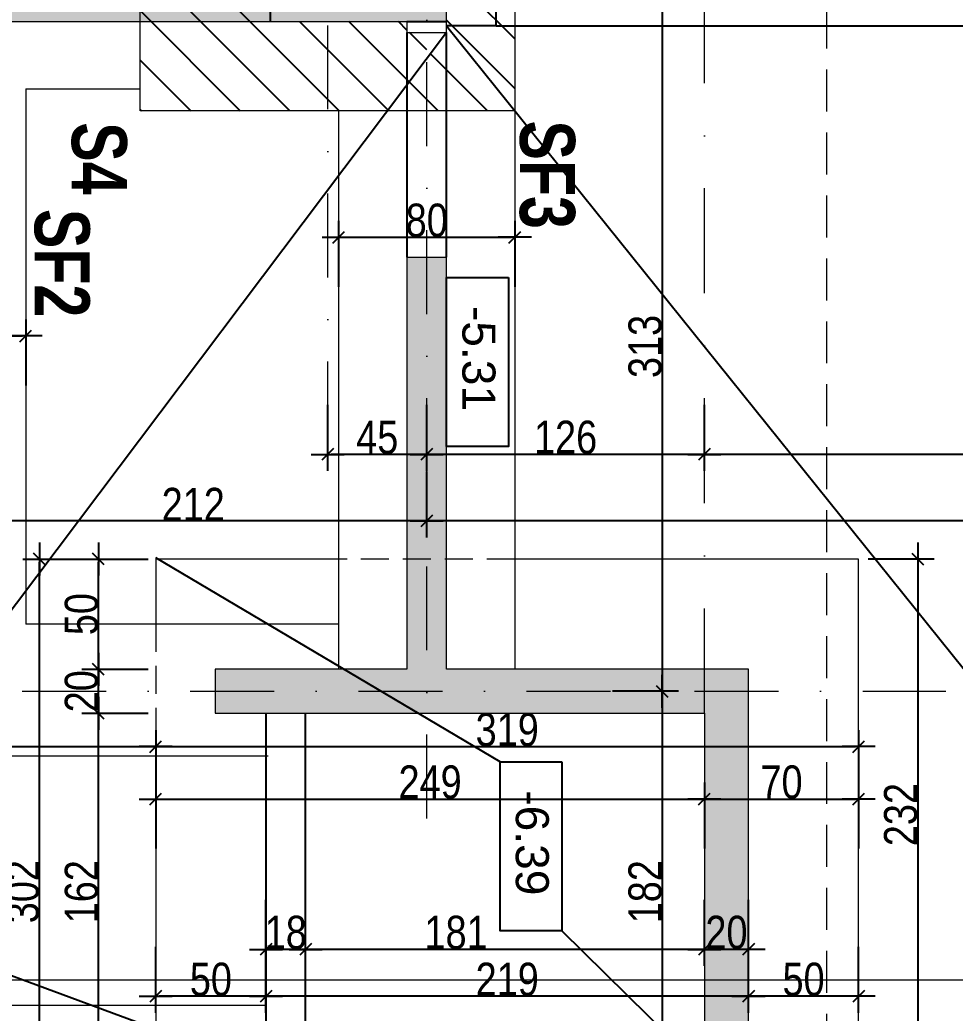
# Model space of a CAD drawing. Header units: centimetres. Extents: x -4990 to 114398, y -61489 to -12305.
# Drawn here: x 65572.7 to 65997.2, y -19678 to -19227.1 of the extents above; entities that cross this region are included whole.
import ezdxf

# ---------------------------------------------------------------- set-up
doc = ezdxf.new("R2010")
doc.units = ezdxf.units.CM
doc.header["$LTSCALE"] = 0.5
for name, pattern in [('CACHEX2', [19.05, 12.7, -6.35]), ('TIRETPT2', [12.7, 6.35, -3.175, 0, -3.175]), ('TIRETPTX2', [50.8, 25.4, -12.7, 0, -12.7])]:
    doc.linetypes.add(name, pattern=pattern)
doc.layers.get('DEFPOINTS').update_dxf_attribs({"linetype": 'CONTINUOUS'})
for name, color, linetype in [('01_cote_gen', 4, 'CONTINUOUS'), ('01_linteaux', 2, 'CONTINUOUS'), ('01_poch_murs', 253, 'CONTINUOUS'), ('01_poch_poteaux', 250, 'CONTINUOUS'), ('01_poch_Semelles', 253, 'CONTINUOUS'), ('01_texte', 230, 'CONTINUOUS'), ('AA_COTES', 2, 'CONTINUOUS')]:
    doc.layers.add(name, color=color, linetype=linetype)
for name, color, linetype, lineweight in [('01_murs_coup', 5, 'CONTINUOUS', 60), ('01_sem', 42, 'CONTINUOUS', 15), ('01_tram_axes', 2, 'TIRETPTX2', 9)]:
    doc.layers.add(name, color=color, linetype=linetype, lineweight=lineweight)
doc.styles.add('ARIAL', font='arial.ttf')
doc.styles.add('impact', font='impact.ttf')
doc.styles.add('STYLE2', font='ARIALN.TTF')
doc.dimstyles.new('JB50', dxfattribs={"dimscale": 0.1, "dimtxt": 150, "dimasz": 15, "dimexe": 0.1, "dimexo": 0.1, "dimgap": 0.09, "dimtad": 1, "dimdec": 1, "dimdsep": 46, "dimtxsty": 'STYLE2', "dimblk1": 'BOND_G', "dimblk2": 'BOND_D', "dimsah": 1, "dimcen": 1.5, "dimdle": 0.01, "dimse1": 1, "dimse2": 1, "dimclrd": 4, "dimclre": 2, "dimclrt": 6, "dimazin": 2, "dimtfac": 2.333333, "dimtdec": 1, "dimtix": 1, "dimtmove": 2, "dimatfit": 3, "dimldrblk": 'BOND_G', "dimfxl": 1, "dimtolj": 1, "dimtzin": 0, "dimarcsym": 0})

# ---------------------------------------------------------------- blocks, each defined once
blk = doc.blocks.new('BOND_G')
at = {"layer": 'AA_COTES', "color": 0}
for p, q in [((0, -5), (0, 15)), ((5, 0), (-5, 0)), ((1.77, 1.77), (-1.77, -1.77))]:
    blk.add_line(p, q, dxfattribs=at)
blk = doc.blocks.new('BOND_D')
at = {"layer": 'AA_COTES', "color": 0}
for p, q in [((0, 5), (0, -15)), ((5, 0), (-5, 0)), ((-1.77, -1.77), (1.77, 1.77))]:
    blk.add_line(p, q, dxfattribs=at)
blk = doc.blocks.new('*D1147')
at = {"layer": '01_cote_gen', "color": 4, "lineweight": -2, "transparency": 16777216}
blk.add_line((65864.2, -19220.36), (65864.2, -19530.36), dxfattribs=at)
at = {"layer": 'DEFPOINTS', "color": 0, "transparency": 16777216}
for p in [(65841.7, -19218.86), (65841.7, -19531.86), (65864.2, -19531.86)]:
    blk.add_point(p, dxfattribs=at)
at = {"layer": '01_cote_gen', "color": 4, "lineweight": -2, "transparency": 16777216, "xscale": 1.5, "yscale": 1.5, "zscale": 1.5}
for name, p, rotation in [('BOND_G', (65864.2, -19218.86), 90), ('BOND_D', (65864.2, -19531.86), 270)]:
    blk.add_blockref(name, p, dxfattribs=dict(at, rotation=rotation))
at = {"layer": '01_cote_gen', "color": 6, "transparency": 16777216, "insert": (65856.53, -19375.36), "char_height": 15, "attachment_point": 5, "rotation": 90, "style": 'STYLE2'}
blk.add_mtext('\\A1;313', dxfattribs=at)
blk = doc.blocks.new('*D1148')
at = {"layer": '01_cote_gen', "color": 4, "lineweight": -2, "transparency": 16777216}
blk.add_line((65864.2, -19533.36), (65864.2, -19712.36), dxfattribs=at)
at = {"layer": 'DEFPOINTS', "color": 0, "transparency": 16777216}
for p in [(65841.7, -19531.86), (65814.3, -19713.86), (65864.2, -19713.86)]:
    blk.add_point(p, dxfattribs=at)
at = {"layer": '01_cote_gen', "color": 4, "lineweight": -2, "transparency": 16777216, "xscale": 1.5, "yscale": 1.5, "zscale": 1.5}
for name, p, rotation in [('BOND_G', (65864.2, -19531.86), 90), ('BOND_D', (65864.2, -19713.86), 270)]:
    blk.add_blockref(name, p, dxfattribs=dict(at, rotation=rotation))
at = {"layer": '01_cote_gen', "color": 6, "transparency": 16777216, "insert": (65856.53, -19622.86), "char_height": 15, "attachment_point": 5, "rotation": 90, "style": 'STYLE2'}
blk.add_mtext('\\A1;182', dxfattribs=at)
blk = doc.blocks.new('*D1177')
at = {"layer": '01_cote_gen', "color": 4, "lineweight": -2, "transparency": 16777216}
blk.add_line((65755.9, -19424.33), (65713.95, -19424.33), dxfattribs=at)
at = {"layer": 'DEFPOINTS', "color": 0, "transparency": 16777216}
for p in [(65712.45, -19403.69), (65757.4, -19403.69), (65712.45, -19424.33)]:
    blk.add_point(p, dxfattribs=at)
at = {"layer": '01_cote_gen', "color": 4, "lineweight": -2, "transparency": 16777216, "xscale": 1.5, "yscale": 1.5, "zscale": 1.5, "rotation": 180}
blk.add_blockref('BOND_D', (65712.45, -19424.33), dxfattribs=at)
at = {"layer": '01_cote_gen', "color": 4, "lineweight": -2, "transparency": 16777216, "xscale": 1.5, "yscale": 1.5, "zscale": 1.5}
blk.add_blockref('BOND_G', (65757.4, -19424.33), dxfattribs=at)
at = {"layer": '01_cote_gen', "color": 6, "transparency": 16777216, "insert": (65734.92, -19416.69), "char_height": 15, "attachment_point": 5, "style": 'STYLE2'}
blk.add_mtext('\\A1;45', dxfattribs=at)
blk = doc.blocks.new('*D1181')
at = {"layer": '01_cote_gen', "color": 4, "lineweight": -2, "transparency": 16777216}
blk.add_line((65755.9, -19454.58), (65546.9, -19454.58), dxfattribs=at)
at = {"layer": 'DEFPOINTS', "color": 0, "transparency": 16777216}
for p in [(65545.4, -19454.58), (65757.4, -19470.82), (65545.4, -19589.58)]:
    blk.add_point(p, dxfattribs=at)
at = {"layer": '01_cote_gen', "color": 4, "lineweight": -2, "transparency": 16777216, "xscale": 1.5, "yscale": 1.5, "zscale": 1.5, "rotation": 180}
blk.add_blockref('BOND_D', (65545.4, -19454.58), dxfattribs=at)
at = {"layer": '01_cote_gen', "color": 4, "lineweight": -2, "transparency": 16777216, "xscale": 1.5, "yscale": 1.5, "zscale": 1.5}
blk.add_blockref('BOND_G', (65757.4, -19454.58), dxfattribs=at)
at = {"layer": '01_cote_gen', "color": 6, "transparency": 16777216, "insert": (65651.4, -19447.04), "char_height": 15, "attachment_point": 5, "style": 'STYLE2'}
blk.add_mtext('\\A1;212', dxfattribs=at)
blk = doc.blocks.new('*D1182')
at = {"layer": '01_cote_gen', "color": 4, "lineweight": -2, "transparency": 16777216}
blk.add_line((65881.91, -19424.33), (65758.9, -19424.33), dxfattribs=at)
at = {"layer": 'DEFPOINTS', "color": 0, "transparency": 16777216}
for p in [(65883.41, -19411.91), (65757.4, -19424.33), (65757.4, -19452.52)]:
    blk.add_point(p, dxfattribs=at)
at = {"layer": '01_cote_gen', "color": 4, "lineweight": -2, "transparency": 16777216, "xscale": 1.5, "yscale": 1.5, "zscale": 1.5, "rotation": 180}
blk.add_blockref('BOND_D', (65757.4, -19424.33), dxfattribs=at)
at = {"layer": '01_cote_gen', "color": 4, "lineweight": -2, "transparency": 16777216, "xscale": 1.5, "yscale": 1.5, "zscale": 1.5}
blk.add_blockref('BOND_G', (65883.41, -19424.33), dxfattribs=at)
at = {"layer": '01_cote_gen', "color": 6, "transparency": 16777216, "insert": (65820.4, -19416.66), "char_height": 15, "attachment_point": 5, "style": 'STYLE2'}
blk.add_mtext('\\A1;126', dxfattribs=at)
blk = doc.blocks.new('*D1183')
at = {"layer": '01_cote_gen', "color": 4, "lineweight": -2, "transparency": 16777216}
blk.add_line((66322.41, -19424.33), (65884.91, -19424.33), dxfattribs=at)
at = {"layer": 'DEFPOINTS', "color": 0, "transparency": 16777216}
for p in [(65883.41, -19400.38), (66323.91, -19400.38), (65883.41, -19424.33)]:
    blk.add_point(p, dxfattribs=at)
at = {"layer": '01_cote_gen', "color": 4, "lineweight": -2, "transparency": 16777216, "xscale": 1.5, "yscale": 1.5, "zscale": 1.5, "rotation": 180}
blk.add_blockref('BOND_D', (65883.41, -19424.33), dxfattribs=at)
at = {"layer": '01_cote_gen', "color": 4, "lineweight": -2, "transparency": 16777216, "xscale": 1.5, "yscale": 1.5, "zscale": 1.5}
blk.add_blockref('BOND_G', (66323.91, -19424.33), dxfattribs=at)
at = {"layer": '01_cote_gen', "color": 6, "transparency": 16777216, "insert": (66103.66, -19416.66), "char_height": 15, "attachment_point": 5, "style": 'STYLE2'}
blk.add_mtext('\\A1;440.5', dxfattribs=at)
blk = doc.blocks.new('*D1184')
at = {"layer": '01_cote_gen', "color": 4, "lineweight": -2, "transparency": 16777216}
blk.add_line((66322.41, -19454.58), (65758.9, -19454.58), dxfattribs=at)
at = {"layer": 'DEFPOINTS', "color": 0, "transparency": 16777216}
for p in [(65757.4, -19401.83), (66323.91, -19401.83), (65757.4, -19454.58)]:
    blk.add_point(p, dxfattribs=at)
at = {"layer": '01_cote_gen', "color": 4, "lineweight": -2, "transparency": 16777216, "xscale": 1.5, "yscale": 1.5, "zscale": 1.5, "rotation": 180}
blk.add_blockref('BOND_D', (65757.4, -19454.58), dxfattribs=at)
at = {"layer": '01_cote_gen', "color": 4, "lineweight": -2, "transparency": 16777216, "xscale": 1.5, "yscale": 1.5, "zscale": 1.5}
blk.add_blockref('BOND_G', (66323.91, -19454.58), dxfattribs=at)
at = {"layer": '01_cote_gen', "color": 6, "transparency": 16777216, "insert": (66040.65, -19446.91), "char_height": 15, "attachment_point": 5, "style": 'STYLE2'}
blk.add_mtext('\\A1;566.5', dxfattribs=at)
blk = doc.blocks.new('*D1197')
at = {"layer": '01_cote_gen', "color": 4, "lineweight": -2, "transparency": 16777216}
blk.add_line((65901.91, -19649.04), (65884.91, -19649.04), dxfattribs=at)
at = {"layer": 'DEFPOINTS', "color": 0, "transparency": 16777216}
for p in [(65883.41, -19649.04), (65883.41, -19649.79), (65903.41, -19649.79)]:
    blk.add_point(p, dxfattribs=at)
at = {"layer": '01_cote_gen', "color": 4, "lineweight": -2, "transparency": 16777216, "xscale": 1.5, "yscale": 1.5, "zscale": 1.5, "rotation": 180}
blk.add_blockref('BOND_D', (65883.41, -19649.04), dxfattribs=at)
at = {"layer": '01_cote_gen', "color": 4, "lineweight": -2, "transparency": 16777216, "xscale": 1.5, "yscale": 1.5, "zscale": 1.5}
blk.add_blockref('BOND_G', (65903.41, -19649.04), dxfattribs=at)
at = {"layer": '01_cote_gen', "color": 6, "transparency": 16777216, "insert": (65893.41, -19641.37), "char_height": 15, "attachment_point": 5, "style": 'STYLE2'}
blk.add_mtext('\\A1;20', dxfattribs=at)
blk = doc.blocks.new('*D1198')
at = {"layer": '01_cote_gen', "color": 4, "lineweight": -2, "transparency": 16777216}
blk.add_line((65881.91, -19649.04), (65703.91, -19649.04), dxfattribs=at)
at = {"layer": 'DEFPOINTS', "color": 0, "transparency": 16777216}
for p in [(65702.41, -19626.54), (65883.41, -19626.54), (65702.41, -19649.04)]:
    blk.add_point(p, dxfattribs=at)
at = {"layer": '01_cote_gen', "color": 4, "lineweight": -2, "transparency": 16777216, "xscale": 1.5, "yscale": 1.5, "zscale": 1.5, "rotation": 180}
blk.add_blockref('BOND_D', (65702.41, -19649.04), dxfattribs=at)
at = {"layer": '01_cote_gen', "color": 4, "lineweight": -2, "transparency": 16777216, "xscale": 1.5, "yscale": 1.5, "zscale": 1.5}
blk.add_blockref('BOND_G', (65883.41, -19649.04), dxfattribs=at)
at = {"layer": '01_cote_gen', "color": 6, "transparency": 16777216, "insert": (65770.7, -19641.37), "char_height": 15, "attachment_point": 5, "style": 'STYLE2'}
blk.add_mtext('\\A1;181', dxfattribs=at)
blk = doc.blocks.new('*D1199')
at = {"layer": '01_cote_gen', "color": 4, "lineweight": -2, "transparency": 16777216}
blk.add_line((65700.91, -19649.04), (65685.91, -19649.04), dxfattribs=at)
at = {"layer": 'DEFPOINTS', "color": 0, "transparency": 16777216}
for p in [(65684.41, -19626.54), (65702.41, -19626.54), (65684.41, -19649.04)]:
    blk.add_point(p, dxfattribs=at)
at = {"layer": '01_cote_gen', "color": 4, "lineweight": -2, "transparency": 16777216, "xscale": 1.5, "yscale": 1.5, "zscale": 1.5, "rotation": 180}
blk.add_blockref('BOND_D', (65684.41, -19649.04), dxfattribs=at)
at = {"layer": '01_cote_gen', "color": 4, "lineweight": -2, "transparency": 16777216, "xscale": 1.5, "yscale": 1.5, "zscale": 1.5}
blk.add_blockref('BOND_G', (65702.41, -19649.04), dxfattribs=at)
at = {"layer": '01_cote_gen', "color": 6, "transparency": 16777216, "insert": (65693.41, -19641.37), "char_height": 15, "attachment_point": 5, "style": 'STYLE2'}
blk.add_mtext('\\A1;18', dxfattribs=at)
blk = doc.blocks.new('*D1200')
at = {"layer": '01_cote_gen', "color": 4, "lineweight": -2, "transparency": 16777216}
blk.add_line((65901.91, -19670.35), (65685.91, -19670.35), dxfattribs=at)
at = {"layer": 'DEFPOINTS', "color": 0, "transparency": 16777216}
for p in [(65903.41, -19662.91), (65684.41, -19667), (65684.41, -19670.35)]:
    blk.add_point(p, dxfattribs=at)
at = {"layer": '01_cote_gen', "color": 4, "lineweight": -2, "transparency": 16777216, "xscale": 1.5, "yscale": 1.5, "zscale": 1.5, "rotation": 180}
blk.add_blockref('BOND_D', (65684.41, -19670.35), dxfattribs=at)
at = {"layer": '01_cote_gen', "color": 4, "lineweight": -2, "transparency": 16777216, "xscale": 1.5, "yscale": 1.5, "zscale": 1.5}
blk.add_blockref('BOND_G', (65903.41, -19670.35), dxfattribs=at)
at = {"layer": '01_cote_gen', "color": 6, "transparency": 16777216, "insert": (65793.91, -19662.68), "char_height": 15, "attachment_point": 5, "style": 'STYLE2'}
blk.add_mtext('\\A1;219', dxfattribs=at)
blk = doc.blocks.new('*D1201')
at = {"layer": '01_cote_gen', "color": 4, "lineweight": -2, "transparency": 16777216}
blk.add_line((65682.91, -19670.35), (65635.91, -19670.35), dxfattribs=at)
at = {"layer": 'DEFPOINTS', "color": 0, "transparency": 16777216}
for p in [(65634.41, -19662.85), (65684.41, -19662.85), (65634.41, -19670.35)]:
    blk.add_point(p, dxfattribs=at)
at = {"layer": '01_cote_gen', "color": 4, "lineweight": -2, "transparency": 16777216, "xscale": 1.5, "yscale": 1.5, "zscale": 1.5, "rotation": 180}
blk.add_blockref('BOND_D', (65634.41, -19670.35), dxfattribs=at)
at = {"layer": '01_cote_gen', "color": 4, "lineweight": -2, "transparency": 16777216, "xscale": 1.5, "yscale": 1.5, "zscale": 1.5}
blk.add_blockref('BOND_G', (65684.41, -19670.35), dxfattribs=at)
at = {"layer": '01_cote_gen', "color": 6, "transparency": 16777216, "insert": (65659.41, -19662.68), "char_height": 15, "attachment_point": 5, "style": 'STYLE2'}
blk.add_mtext('\\A1;50', dxfattribs=at)
blk = doc.blocks.new('*D1202')
at = {"layer": '01_cote_gen', "color": 4, "lineweight": -2, "transparency": 16777216}
blk.add_line((65951.91, -19670.35), (65904.91, -19670.35), dxfattribs=at)
at = {"layer": 'DEFPOINTS', "color": 0, "transparency": 16777216}
for p in [(65903.41, -19662.85), (65903.41, -19670.35), (65953.41, -19670.35)]:
    blk.add_point(p, dxfattribs=at)
at = {"layer": '01_cote_gen', "color": 4, "lineweight": -2, "transparency": 16777216, "xscale": 1.5, "yscale": 1.5, "zscale": 1.5, "rotation": 180}
blk.add_blockref('BOND_D', (65903.41, -19670.35), dxfattribs=at)
at = {"layer": '01_cote_gen', "color": 4, "lineweight": -2, "transparency": 16777216, "xscale": 1.5, "yscale": 1.5, "zscale": 1.5}
blk.add_blockref('BOND_G', (65953.41, -19670.35), dxfattribs=at)
at = {"layer": '01_cote_gen', "color": 6, "transparency": 16777216, "insert": (65928.41, -19662.68), "char_height": 15, "attachment_point": 5, "style": 'STYLE2'}
blk.add_mtext('\\A1;50', dxfattribs=at)
blk = doc.blocks.new('*D1203')
at = {"layer": '01_cote_gen', "color": 4, "lineweight": -2, "transparency": 16777216}
blk.add_line((65884.91, -19580.8), (65951.91, -19580.8), dxfattribs=at)
at = {"layer": 'DEFPOINTS', "color": 0, "transparency": 16777216}
for p in [(65883.41, -19577.24), (65953.41, -19577.24), (65953.41, -19580.8)]:
    blk.add_point(p, dxfattribs=at)
at = {"layer": '01_cote_gen', "color": 4, "lineweight": -2, "transparency": 16777216, "xscale": 1.5, "yscale": 1.5, "zscale": 1.5, "rotation": 180}
blk.add_blockref('BOND_G', (65883.41, -19580.8), dxfattribs=at)
at = {"layer": '01_cote_gen', "color": 4, "lineweight": -2, "transparency": 16777216, "xscale": 1.5, "yscale": 1.5, "zscale": 1.5}
blk.add_blockref('BOND_D', (65953.41, -19580.8), dxfattribs=at)
at = {"layer": '01_cote_gen', "color": 6, "transparency": 16777216, "insert": (65918.41, -19573.14), "char_height": 15, "attachment_point": 5, "style": 'STYLE2'}
blk.add_mtext('\\A1;70', dxfattribs=at)
blk = doc.blocks.new('*D1204')
at = {"layer": '01_cote_gen', "color": 4, "lineweight": -2, "transparency": 16777216}
blk.add_line((65635.91, -19580.8), (65881.91, -19580.8), dxfattribs=at)
at = {"layer": 'DEFPOINTS', "color": 0, "transparency": 16777216}
for p in [(65883.41, -19580.8), (65634.41, -19590.91), (65883.41, -19603.3)]:
    blk.add_point(p, dxfattribs=at)
at = {"layer": '01_cote_gen', "color": 4, "lineweight": -2, "transparency": 16777216, "xscale": 1.5, "yscale": 1.5, "zscale": 1.5, "rotation": 180}
blk.add_blockref('BOND_G', (65634.41, -19580.8), dxfattribs=at)
at = {"layer": '01_cote_gen', "color": 4, "lineweight": -2, "transparency": 16777216, "xscale": 1.5, "yscale": 1.5, "zscale": 1.5}
blk.add_blockref('BOND_D', (65883.41, -19580.8), dxfattribs=at)
at = {"layer": '01_cote_gen', "color": 6, "transparency": 16777216, "insert": (65758.91, -19573.14), "char_height": 15, "attachment_point": 5, "style": 'STYLE2'}
blk.add_mtext('\\A1;249', dxfattribs=at)
blk = doc.blocks.new('*D1205')
at = {"layer": '01_cote_gen', "color": 4, "lineweight": -2, "transparency": 16777216}
blk.add_line((65635.91, -19557.02), (65951.91, -19557.02), dxfattribs=at)
at = {"layer": 'DEFPOINTS', "color": 0, "transparency": 16777216}
for p in [(65953.41, -19557.02), (65634.41, -19611.72), (65953.41, -19611.72)]:
    blk.add_point(p, dxfattribs=at)
at = {"layer": '01_cote_gen', "color": 4, "lineweight": -2, "transparency": 16777216, "xscale": 1.5, "yscale": 1.5, "zscale": 1.5, "rotation": 180}
blk.add_blockref('BOND_G', (65634.41, -19557.02), dxfattribs=at)
at = {"layer": '01_cote_gen', "color": 4, "lineweight": -2, "transparency": 16777216, "xscale": 1.5, "yscale": 1.5, "zscale": 1.5}
blk.add_blockref('BOND_D', (65953.41, -19557.02), dxfattribs=at)
at = {"layer": '01_cote_gen', "color": 6, "transparency": 16777216, "insert": (65793.91, -19549.35), "char_height": 15, "attachment_point": 5, "style": 'STYLE2'}
blk.add_mtext('\\A1;319', dxfattribs=at)
blk = doc.blocks.new('*D1207')
at = {"layer": '01_cote_gen', "color": 4, "lineweight": -2, "transparency": 16777216}
blk.add_line((65608.38, -19702.36), (65608.38, -19543.36), dxfattribs=at)
at = {"layer": 'DEFPOINTS', "color": 0, "transparency": 16777216}
for p in [(65608.38, -19541.86), (65709.44, -19541.86), (65719.46, -19703.86)]:
    blk.add_point(p, dxfattribs=at)
at = {"layer": '01_cote_gen', "color": 4, "lineweight": -2, "transparency": 16777216, "xscale": 1.5, "yscale": 1.5, "zscale": 1.5}
for name, p, rotation in [('BOND_D', (65608.38, -19541.86), 90), ('BOND_G', (65608.38, -19703.86), 270)]:
    blk.add_blockref(name, p, dxfattribs=dict(at, rotation=rotation))
at = {"layer": '01_cote_gen', "color": 6, "transparency": 16777216, "insert": (65600.71, -19622.86), "char_height": 15, "attachment_point": 5, "rotation": 90, "style": 'STYLE2'}
blk.add_mtext('\\A1;162', dxfattribs=at)
blk = doc.blocks.new('*D1208')
at = {"layer": '01_cote_gen', "color": 4, "lineweight": -2, "transparency": 16777216}
blk.add_line((65608.38, -19540.36), (65608.38, -19523.36), dxfattribs=at)
at = {"layer": 'DEFPOINTS', "color": 0, "transparency": 16777216}
for p in [(65608.38, -19521.86), (65704.9, -19521.86), (65709.44, -19541.86)]:
    blk.add_point(p, dxfattribs=at)
at = {"layer": '01_cote_gen', "color": 4, "lineweight": -2, "transparency": 16777216, "xscale": 1.5, "yscale": 1.5, "zscale": 1.5}
for name, p, rotation in [('BOND_D', (65608.38, -19521.86), 90), ('BOND_G', (65608.38, -19541.86), 270)]:
    blk.add_blockref(name, p, dxfattribs=dict(at, rotation=rotation))
at = {"layer": '01_cote_gen', "color": 6, "transparency": 16777216, "insert": (65600.71, -19531.86), "char_height": 15, "attachment_point": 5, "rotation": 90, "style": 'STYLE2'}
blk.add_mtext('\\A1;20', dxfattribs=at)
blk = doc.blocks.new('*D1209')
at = {"layer": '01_cote_gen', "color": 4, "lineweight": -2, "transparency": 16777216}
blk.add_line((65608.38, -19520.36), (65608.38, -19473.34), dxfattribs=at)
at = {"layer": 'DEFPOINTS', "color": 0, "transparency": 16777216}
for p in [(65608.38, -19471.84), (65634.41, -19471.84), (65630.88, -19521.86)]:
    blk.add_point(p, dxfattribs=at)
at = {"layer": '01_cote_gen', "color": 4, "lineweight": -2, "transparency": 16777216, "xscale": 1.5, "yscale": 1.5, "zscale": 1.5}
for name, p, rotation in [('BOND_D', (65608.38, -19471.84), 90), ('BOND_G', (65608.38, -19521.86), 270)]:
    blk.add_blockref(name, p, dxfattribs=dict(at, rotation=rotation))
at = {"layer": '01_cote_gen', "color": 6, "transparency": 16777216, "insert": (65600.71, -19496.85), "char_height": 15, "attachment_point": 5, "rotation": 90, "style": 'STYLE2'}
blk.add_mtext('\\A1;50', dxfattribs=at)
blk = doc.blocks.new('*D1211')
at = {"layer": '01_cote_gen', "color": 4, "lineweight": -2, "transparency": 16777216}
blk.add_line((65581.59, -19772.34), (65581.59, -19473.34), dxfattribs=at)
at = {"layer": 'DEFPOINTS', "color": 0, "transparency": 16777216}
for p in [(65581.59, -19471.84), (65651.74, -19471.84), (65642.38, -19773.84)]:
    blk.add_point(p, dxfattribs=at)
at = {"layer": '01_cote_gen', "color": 4, "lineweight": -2, "transparency": 16777216, "xscale": 1.5, "yscale": 1.5, "zscale": 1.5}
for name, p, rotation in [('BOND_D', (65581.59, -19471.84), 90), ('BOND_G', (65581.59, -19773.84), 270)]:
    blk.add_blockref(name, p, dxfattribs=dict(at, rotation=rotation))
at = {"layer": '01_cote_gen', "color": 6, "transparency": 16777216, "insert": (65573.92, -19622.84), "char_height": 15, "attachment_point": 5, "rotation": 90, "style": 'STYLE2'}
blk.add_mtext('\\A1;302', dxfattribs=at)
blk = doc.blocks.new('*D1212')
at = {"layer": '01_cote_gen', "color": 4, "lineweight": -2, "transparency": 16777216}
blk.add_line((65980.2, -19473.34), (65980.2, -19702.36), dxfattribs=at)
at = {"layer": 'DEFPOINTS', "color": 0, "transparency": 16777216}
for p in [(65953.41, -19471.84), (65971, -19703.86), (65980.2, -19703.86)]:
    blk.add_point(p, dxfattribs=at)
at = {"layer": '01_cote_gen', "color": 4, "lineweight": -2, "transparency": 16777216, "xscale": 1.5, "yscale": 1.5, "zscale": 1.5}
for name, p, rotation in [('BOND_G', (65980.2, -19471.84), 90), ('BOND_D', (65980.2, -19703.86), 270)]:
    blk.add_blockref(name, p, dxfattribs=dict(at, rotation=rotation))
at = {"layer": '01_cote_gen', "color": 6, "transparency": 16777216, "insert": (65972.53, -19587.85), "char_height": 15, "attachment_point": 5, "rotation": 90, "style": 'STYLE2'}
blk.add_mtext('\\A1;232', dxfattribs=at)
blk = doc.blocks.new('*D1215')
at = {"layer": '01_cote_gen', "color": 4, "lineweight": -2, "transparency": 16777216}
blk.add_line((65247.9, -19557.02), (65632.91, -19557.02), dxfattribs=at)
at = {"layer": 'DEFPOINTS', "color": 0, "transparency": 16777216}
for p in [(65634.41, -19557.02), (65246.4, -19560.05), (65634.41, -19603.3)]:
    blk.add_point(p, dxfattribs=at)
at = {"layer": '01_cote_gen', "color": 4, "lineweight": -2, "transparency": 16777216, "xscale": 1.5, "yscale": 1.5, "zscale": 1.5, "rotation": 180}
blk.add_blockref('BOND_G', (65246.4, -19557.02), dxfattribs=at)
at = {"layer": '01_cote_gen', "color": 4, "lineweight": -2, "transparency": 16777216, "xscale": 1.5, "yscale": 1.5, "zscale": 1.5}
blk.add_blockref('BOND_D', (65634.41, -19557.02), dxfattribs=at)
at = {"layer": '01_cote_gen', "color": 6, "transparency": 16777216, "insert": (65440.4, -19549.35), "char_height": 15, "attachment_point": 5, "style": 'STYLE2'}
blk.add_mtext('\\A1;388', dxfattribs=at)
blk = doc.blocks.new('*D1315')
at = {"layer": '01_cote_gen', "color": 4, "lineweight": -2, "transparency": 16777216}
blk.add_line((65718.9, -19325.8), (65795.86, -19325.8), dxfattribs=at)
at = {"layer": 'DEFPOINTS', "color": 0, "transparency": 16777216}
for p in [(65797.36, -19325.8), (65717.4, -19333.02), (65797.36, -19333)]:
    blk.add_point(p, dxfattribs=at)
at = {"layer": '01_cote_gen', "color": 4, "lineweight": -2, "transparency": 16777216, "xscale": 1.5, "yscale": 1.5, "zscale": 1.5, "rotation": 180}
blk.add_blockref('BOND_G', (65717.4, -19325.8), dxfattribs=at)
at = {"layer": '01_cote_gen', "color": 4, "lineweight": -2, "transparency": 16777216, "xscale": 1.5, "yscale": 1.5, "zscale": 1.5}
blk.add_blockref('BOND_D', (65797.36, -19325.8), dxfattribs=at)
at = {"layer": '01_cote_gen', "color": 6, "transparency": 16777216, "insert": (65757.38, -19318.14), "char_height": 15, "attachment_point": 5, "style": 'STYLE2'}
blk.add_mtext('\\A1;80', dxfattribs=at)
blk = doc.blocks.new('*D1317')
at = {"layer": '01_cote_gen', "color": 4, "lineweight": -2, "transparency": 16777216}
blk.add_line((65516.9, -19370.6), (65573.9, -19370.6), dxfattribs=at)
at = {"layer": 'DEFPOINTS', "color": 0, "transparency": 16777216}
for p in [(65515.4, -19367.34), (65575.4, -19367.34), (65575.4, -19370.6)]:
    blk.add_point(p, dxfattribs=at)
at = {"layer": '01_cote_gen', "color": 4, "lineweight": -2, "transparency": 16777216, "xscale": 1.5, "yscale": 1.5, "zscale": 1.5, "rotation": 180}
blk.add_blockref('BOND_G', (65515.4, -19370.6), dxfattribs=at)
at = {"layer": '01_cote_gen', "color": 4, "lineweight": -2, "transparency": 16777216, "xscale": 1.5, "yscale": 1.5, "zscale": 1.5}
blk.add_blockref('BOND_D', (65575.4, -19370.6), dxfattribs=at)
at = {"layer": '01_cote_gen', "color": 6, "transparency": 16777216, "insert": (65545.4, -19362.93), "char_height": 15, "attachment_point": 5, "style": 'STYLE2'}
blk.add_mtext('\\A1;60', dxfattribs=at)

msp = doc.modelspace()

# ---------------------------------------------------------------- hatches: boundary and pattern name
at = {"layer": '01_poch_murs'}
h = msp.add_hatch(color=256, dxfattribs=at)
h.dxf.hatch_style = 1
h.paths.add_polyline_path([(65903.407, -19703.865), (65903.407, -19521.865), (65883.407, -19521.865), (65883.407, -19541.865), (65883.407, -19703.865)])
h.paths.add_polyline_path([(65903.407, -19723.865), (65903.407, -19703.865), (65883.407, -19703.865), (65883.407, -19723.865)])
h.paths.add_polyline_path([(65883.407, -19723.865), (65883.407, -19703.865), (65266.402, -19703.865), (65266.402, -19723.865)])
h.paths.add_polyline_path([(65883.407, -19541.865), (65883.407, -19521.865), (65766.401, -19521.865), (65766.401, -19334.865), (65748.401, -19334.865), (65748.401, -19521.865), (65661.401, -19521.865), (65661.401, -19541.865)])
h.paths.add_polyline_path([(65559.401, -19541.865), (65559.401, -19521.865), (65554.401, -19521.865), (65554.401, -19227.865), (65686.401, -19227.865), (65686.401, -19209.865), (65266.399, -19209.865), (65266.399, -19227.865), (65536.401, -19227.865), (65536.401, -19497.865), (65531.401, -19497.865), (65531.401, -19515.865), (65536.401, -19515.865), (65536.401, -19521.865), (65536.401, -19541.865)])
h.paths.add_polyline_path([(65429.401, -19515.865), (65429.401, -19497.865), (65266.401, -19497.865), (65266.401, -19515.865)], flags=17)
at = {"layer": '01_poch_poteaux'}
h = msp.add_hatch(color=256, dxfattribs=at)
h.dxf.hatch_style = 1
h.paths.add_polyline_path([(65766.401, -19218.865), (65766.401, -19209.865), (65757.401, -19209.865), (65757.401, -19218.865)])
h.paths.add_polyline_path([(65766.401, -19227.865), (65766.401, -19218.865), (65757.401, -19218.865), (65757.401, -19227.865)])
h.paths.add_polyline_path([(65748.401, -19227.865), (65757.401, -19227.865), (65757.401, -19218.865), (65712.447, -19218.865), (65712.447, -19227.865)])
h.paths.add_polyline_path([(65757.401, -19218.865), (65757.401, -19209.865), (65712.447, -19209.865), (65712.447, -19218.865)])
h.paths.add_polyline_path([(65712.447, -19227.865), (65712.447, -19218.865), (65686.401, -19218.865), (65686.401, -19227.865)])
h.paths.add_polyline_path([(65712.447, -19218.865), (65712.447, -19209.865), (65686.401, -19209.865), (65686.401, -19218.865)])
at = {"layer": '01_poch_Semelles', "linetype": 'CACHEX2', "ltscale": 2}
h = msp.add_hatch(dxfattribs=at)
h.set_pattern_fill('ANSI31', color=256, scale=5, angle=-90)
h.set_pattern_definition([(315, (86033.132, 37511.667), (11.22532, 11.22532), [])])
h.paths.add_polyline_path([(65788.913, -19218.865), (65788.912, -19168.345), (65759.401, -19168.345), (65759.401, -19209.865), (65766.401, -19209.865), (65766.401, -19218.865)])
h.paths.add_polyline_path([(65797.348, -19218.865), (65797.348, -19168.345), (65788.912, -19168.345), (65788.913, -19218.865)])
h.paths.add_polyline_path([(65797.348, -19229.865), (65797.348, -19218.865), (65788.913, -19218.865), (65788.913, -19229.865)])
h.paths.add_polyline_path([(65788.913, -19229.865), (65788.913, -19218.865), (65766.401, -19218.865), (65766.401, -19229.853), (65766.411, -19229.865)])
h.paths.add_polyline_path([(65797.348, -19268.342), (65797.348, -19229.865), (65788.913, -19229.865), (65766.411, -19229.865)], flags=17)
h.paths.add_polyline_path([(65797.348, -19268.345), (65797.348, -19268.342), (65766.411, -19229.865), (65766.401, -19229.865), (65766.401, -19232.865), (65766.401, -19268.345)])
h.paths.add_polyline_path([(65766.401, -19268.345), (65766.401, -19232.865), (65757.401, -19244.808), (65757.401, -19268.345)])
h.paths.add_polyline_path([(65757.401, -19268.345), (65757.401, -19244.808), (65739.664, -19268.345)], flags=17)
h.paths.add_polyline_path([(65757.401, -19244.808), (65757.401, -19232.865), (65748.401, -19232.865), (65748.401, -19227.865), (65712.447, -19227.865), (65712.447, -19268.345), (65739.664, -19268.345)])
h.paths.add_polyline_path([(65766.401, -19218.865), (65766.401, -19209.865), (65759.401, -19209.865), (65757.401, -19209.865), (65757.401, -19218.865)])
h.paths.add_polyline_path([(65712.447, -19268.345), (65712.447, -19227.865), (65627.348, -19227.865), (65627.348, -19268.345)])
h.paths.add_polyline_path([(65712.447, -19209.865), (65712.447, -19194.6), (65662.647, -19168.345), (65627.348, -19168.345), (65627.348, -19209.865)])
h.paths.add_polyline_path([(65741.401, -19209.865), (65741.401, -19168.345), (65712.447, -19168.345), (65712.447, -19194.6)])
h.paths.add_polyline_path([(65748.903, -19209.865), (65748.903, -19168.345), (65741.401, -19168.345), (65741.401, -19209.865)])
h.paths.add_polyline_path([(65757.401, -19209.865), (65757.401, -19168.345), (65748.903, -19168.345), (65748.903, -19209.865)])
h.paths.add_polyline_path([(65712.447, -19194.6), (65712.447, -19168.345), (65662.647, -19168.345)], flags=17)
h.paths.add_polyline_path([(65686.401, -19227.865), (65686.401, -19218.865), (65627.348, -19218.865), (65627.348, -19227.865)])
h.paths.add_polyline_path([(65686.401, -19218.865), (65686.401, -19209.865), (65627.348, -19209.865), (65627.348, -19218.865)])

# ---------------------------------------------------------------- linework, layer by layer
at = {"layer": '01_linteaux'}
for p, q in [((65788.913, -19229.865), (65788.903, -18377.601)), ((65748.401, -19232.865), (65748.401, -19334.865)), ((65788.913, -19229.865), (65766.401, -19229.865)), ((65766.401, -19334.865), (65766.401, -19232.865))]:
    msp.add_line(p, q, dxfattribs=at)
for points in [[(65684.407, -19541.865), (65684.407, -19703.865)], [(65702.407, -19703.865), (65702.407, -19541.865)]]:
    msp.add_lwpolyline(points, dxfattribs=at)
at = {"layer": '01_murs_coup', "linetype": 'TIRETPT2', "lineweight": 0, "ltscale": 15}
msp.add_line((65883.407, -19541.865), (65883.407, -18092.334), dxfattribs=at)
at = {"layer": '01_murs_coup', "linetype": 'Continuous', "lineweight": 0}
for p, q in [((65766.401, -19232.865), (65766.401, -19209.865)), ((65554.401, -19227.865), (65748.401, -19227.865)), ((65748.401, -19227.865), (65748.401, -19232.865)), ((65748.401, -19232.865), (65766.401, -19232.865)), ((65748.401, -19334.865), (65766.401, -19334.865)), ((65748.401, -19334.865), (65748.401, -19521.865)), ((65766.401, -19521.865), (65766.401, -19334.865)), ((65661.401, -19521.865), (65661.401, -19541.865)), ((65748.401, -19521.865), (65661.401, -19521.865)), ((65903.407, -19521.865), (65766.401, -19521.865)), ((65903.407, -19723.865), (65903.407, -19521.865)), ((65661.401, -19541.865), (65883.407, -19541.865)), ((65883.407, -19541.865), (65883.407, -19703.865)), ((65190.355, -19662.842), (67682.663, -19662.842))]:
    msp.add_line(p, q, dxfattribs=at)
at = {"layer": '01_poch_poteaux'}
for p, q in [((65686.401, -19227.865), (65686.401, -19209.865)), ((65748.401, -19227.865), (65766.401, -19227.865))]:
    msp.add_line(p, q, dxfattribs=at)
at = {"layer": '01_sem', "linetype": 'CACHEX2', "ltscale": 3}
msp.add_line((65938.903, -20468.869), (65938.903, -18668.869), dxfattribs=at)
at = {"layer": '01_sem', "linetype": 'Continuous', "lineweight": 0}
for p, q in [((65575.401, -19258.345), (65627.348, -19258.345)), ((65575.401, -19258.345), (65575.401, -19501.345)), ((65717.401, -19268.345), (65717.401, -19521.345)), ((65797.348, -19268.345), (65797.401, -19521.345)), ((65717.401, -19501.345), (65575.401, -19501.345)), ((65685.407, -19561.345), (65515.401, -19561.345)), ((65311.402, -19674.345), (65684.407, -19674.345))]:
    msp.add_line(p, q, dxfattribs=at)
at = {"layer": '01_sem', "linetype": 'CACHEX2', "ltscale": 2}
for p, q in [((65797.391, -19471.845), (65717.401, -19471.845)), ((65634.407, -19501.345), (65634.407, -19561.345)), ((65634.407, -19674.845), (65634.407, -19754.845))]:
    msp.add_line(p, q, dxfattribs=at)
at = {"layer": '01_sem', "linetype": 'Continuous', "lineweight": 0}
for points in [[(65788.903, -19168.345), (65797.348, -19168.345), (65797.348, -19268.345), (65627.348, -19268.345), (65627.348, -19168.345), (65748.903, -19168.345)], [(65717.401, -19471.845), (65634.407, -19471.845), (65634.407, -19501.845)], [(65803.903, -19773.845), (65953.407, -19773.845), (65953.407, -19471.845), (65797.391, -19471.845)], [(65634.407, -19561.345), (65634.407, -19674.345)]]:
    msp.add_lwpolyline(points, dxfattribs=at)
at = {"layer": '01_texte'}
for p, q in [((65766.401, -19232.865), (65516.236, -19564.83)), ((65766.411, -19229.865), (66001.403, -19522.126)), ((65788.913, -19229.865), (66238.903, -19229.865)), ((65790.64, -19563.967), (65634.407, -19471.345)), ((65516.236, -19641.408), (65685.407, -19703.865)), ((65818.736, -19640.544), (65953.407, -19773.345))]:
    msp.add_line(p, q, dxfattribs=at)
for points in [[(65794.497, -19344.127), (65794.497, -19420.704), (65766.401, -19420.704), (65766.401, -19344.127)], [(65818.736, -19563.967), (65818.736, -19640.544), (65790.64, -19640.544), (65790.64, -19563.967)]]:
    msp.add_lwpolyline(points, close=True, dxfattribs=at)
at = {"layer": '01_tram_axes', "linetype": 'TIRETPTX2', "ltscale": 3}
for p, q in [((65712.447, -19420.297), (65712.447, -19117.387)), ((65757.401, -19589.581), (65757.401, -19155.489)), ((65497.476, -19531.865), (65992.99, -19531.865))]:
    msp.add_line(p, q, dxfattribs=at)

# ---------------------------------------------------------------- texts
at = {"layer": '01_texte'}
for s, height, style, p in [('SF3', 25, 'impact', (65799.702, -19272.805)), ('S4', 25, 'impact', (65596.287, -19273.595)), ('SF2', 25, 'impact', (65579.411, -19312.931)), ('-5.31', 15, 'ARIAL', (65773.558, -19356.944)), ('-6.39', 15, 'ARIAL', (65797.797, -19576.783))]:
    msp.add_text(s, height=height, rotation=270, dxfattribs=dict(at, style=style)).set_placement(p)

# ---------------------------------------------------------------- dimensions: what is measured, and where the dimension line sits
at = {"layer": '01_cote_gen'}
for base, p1, p2, picture, middle in [((65864.195, -19531.865), (65841.695, -19218.865), (65841.695, -19531.865), '*D1147', (65856.527, -19375.365)), ((65581.589, -19471.845), (65642.383, -19773.845), (65651.735, -19471.845), '*D1211', (65573.922, -19622.845)), ((65608.381, -19471.845), (65630.881, -19521.865), (65634.407, -19471.845), '*D1209', (65600.714, -19496.855)), ((65980.2, -19703.865), (65953.407, -19471.845), (65970.995, -19703.865), '*D1212', (65972.532, -19587.855)), ((65608.381, -19521.865), (65709.441, -19541.865), (65704.901, -19521.865), '*D1208', (65600.714, -19531.865)), ((65864.195, -19713.865), (65841.695, -19531.865), (65814.305, -19713.865), '*D1148', (65856.527, -19622.865)), ((65608.381, -19541.865), (65719.464, -19703.865), (65709.441, -19541.865), '*D1207', (65600.714, -19622.865))]:
    dim = msp.add_linear_dim(base=base, p1=p1, p2=p2, angle=270, dimstyle='JB50', dxfattribs=at)
    dim.commit()
    dim.dimension.update_dxf_attribs({"geometry": picture, "text_midpoint": middle})
for base, p1, p2, picture, middle in [((65797.362, -19325.805), (65717.401, -19333.021), (65797.362, -19333.005), '*D1315', (65757.381, -19318.137)), ((65575.401, -19370.597), (65515.401, -19367.345), (65575.401, -19367.345), '*D1317', (65545.401, -19362.929)), ((65883.407, -19424.33), (66323.905, -19400.381), (65883.407, -19400.381), '*D1183', (66103.656, -19416.662)), ((65712.447, -19424.33), (65757.401, -19403.686), (65712.447, -19403.686), '*D1177', (65734.924, -19416.693)), ((65757.401, -19424.33), (65883.407, -19411.914), (65757.401, -19452.517), '*D1182', (65820.404, -19416.662)), ((65757.401, -19454.58), (66323.905, -19401.83), (65757.401, -19401.83), '*D1184', (66040.653, -19446.913)), ((65545.401, -19454.58), (65757.401, -19470.82), (65545.401, -19589.581), '*D1181', (65651.401, -19447.041)), ((65634.407, -19557.021), (65246.401, -19560.046), (65634.407, -19603.303), '*D1215', (65440.404, -19549.353)), ((65953.407, -19557.021), (65634.407, -19611.721), (65953.407, -19611.721), '*D1205', (65793.907, -19549.353)), ((65883.407, -19580.803), (65634.407, -19590.911), (65883.407, -19603.303), '*D1204', (65758.907, -19573.136)), ((65953.407, -19580.803), (65883.407, -19577.236), (65953.407, -19577.236), '*D1203', (65918.407, -19573.136)), ((65684.407, -19649.042), (65702.407, -19626.542), (65684.407, -19626.542), '*D1199', (65693.407, -19641.375)), ((65883.407, -19649.042), (65903.407, -19649.788), (65883.407, -19649.788), '*D1197', (65893.407, -19641.375)), ((65634.407, -19670.347), (65684.407, -19662.847), (65634.407, -19662.847), '*D1201', (65659.407, -19662.679)), ((65684.407, -19670.347), (65903.407, -19662.914), (65684.407, -19667.002), '*D1200', (65793.907, -19662.679)), ((65903.407, -19670.347), (65953.407, -19670.347), (65903.407, -19662.847), '*D1202', (65928.407, -19662.679))]:
    dim = msp.add_linear_dim(base=base, p1=p1, p2=p2, dimstyle='JB50', dxfattribs=at)
    dim.commit()
    dim.dimension.update_dxf_attribs({"geometry": picture, "text_midpoint": middle})
dim = msp.add_linear_dim(base=(65702.407, -19649.042), p1=(65883.407, -19626.542), p2=(65702.407, -19626.542), dimstyle='JB50', dxfattribs=at)
dim.commit()
dim.dimension.update_dxf_attribs({"geometry": '*D1198', "text_midpoint": (65770.697, -19641.375), "dimtype": 160})

doc.saveas('drawing.dxf')
